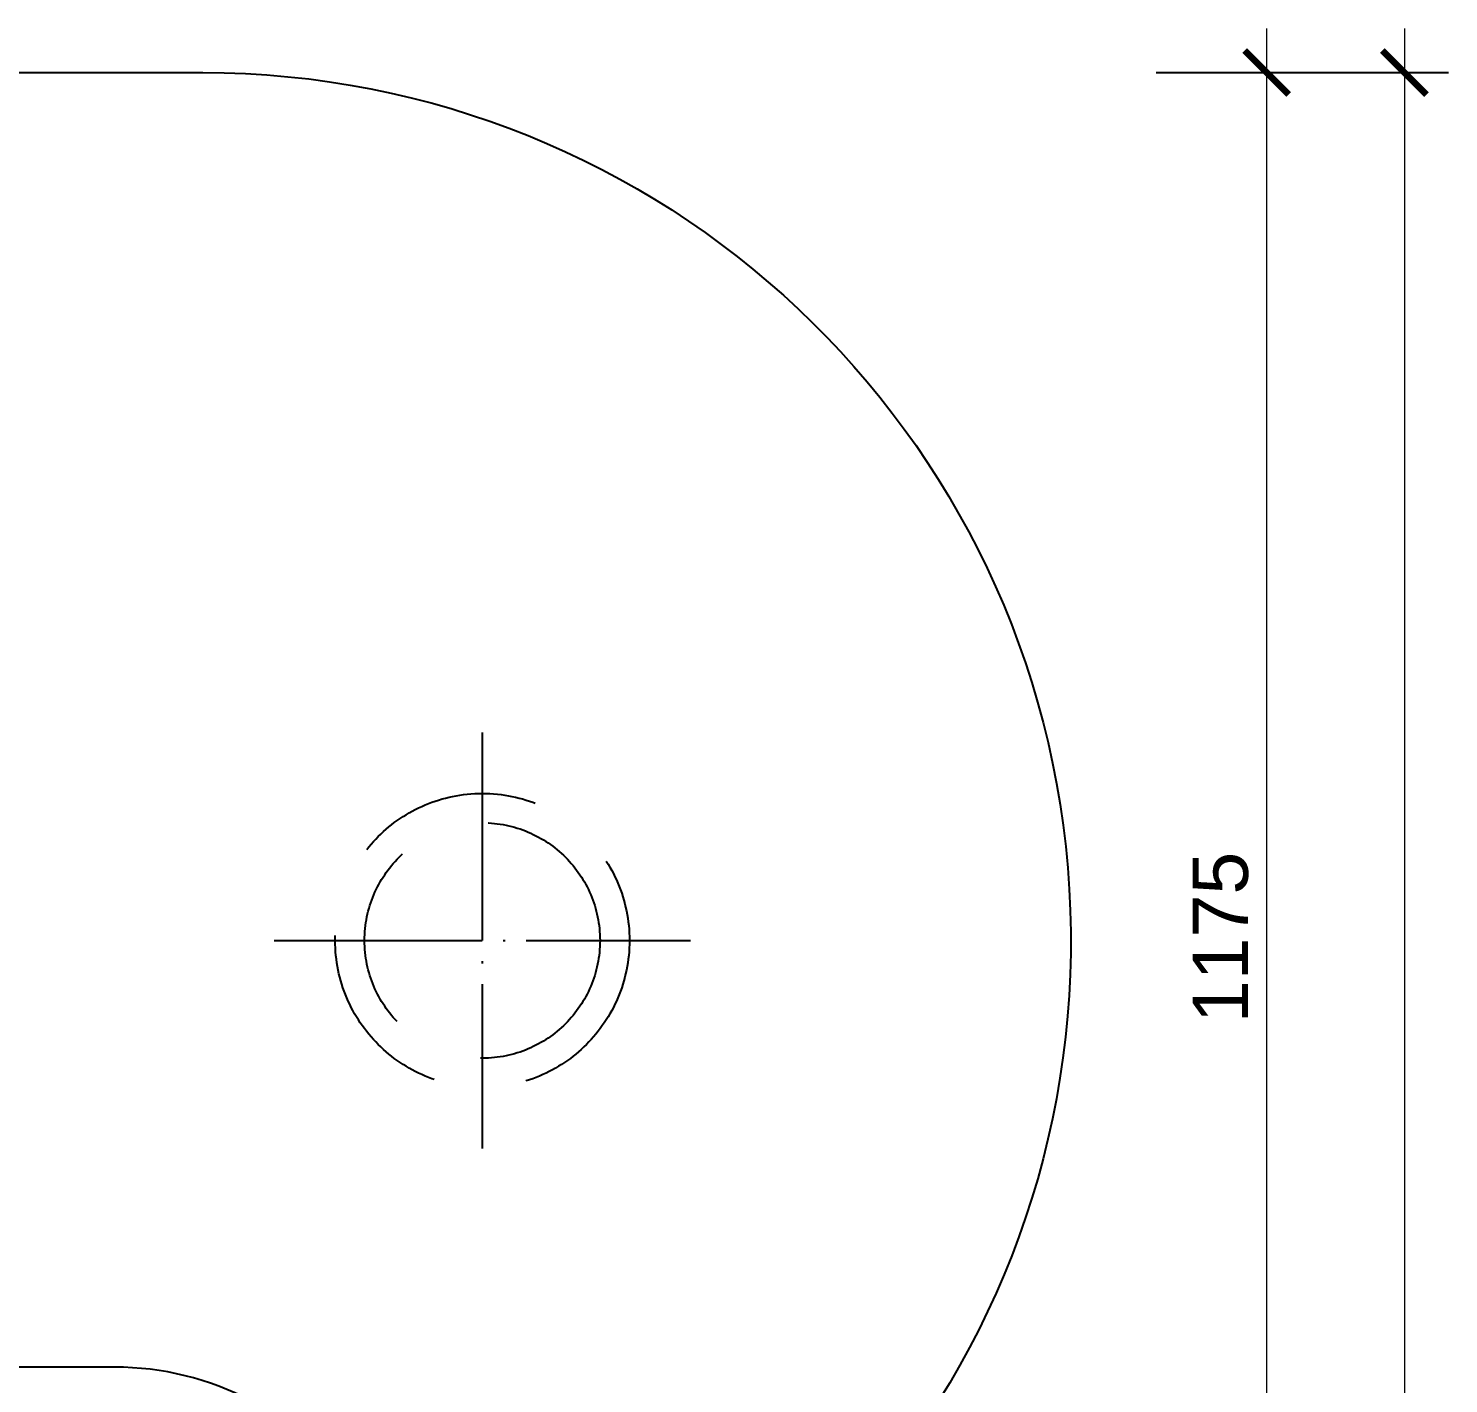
# Model space of a CAD drawing. Header units: millimetres. Extents: x 92928 to 223128, y -11456 to 21098.
# Drawn here: x 187220 to 188185, y 18386 to 19308 of the extents above; entities that cross this region are included whole.
import ezdxf

# ---------------------------------------------------------------- set-up
doc = ezdxf.new("R2010")
doc.units = ezdxf.units.MM
for name, pattern in [('DASHED', [19.05, 12.7, -6.35]), ('DOTE', [61.468, 50.8, -5.08, 0.508, -5.08]), ('HIDDEN2', [0.1875, 0.125, -0.0625])]:
    doc.linetypes.add(name, pattern=pattern)
doc.layers.get('Defpoints').update_dxf_attribs({"color": 250})
doc.layers.add('_ACM-A-ANNO-DIMS', color=2, linetype='Continuous', lineweight=13)
doc.layers.add('_ACM-A-ANNO-DIMS @ 15', color=2, linetype='Continuous', lineweight=13)
doc.layers.add('I-PL-IDS-MILL', color=40, linetype='Continuous')
doc.layers.add('I-PL-LIGHT', color=1, linetype='HIDDEN2')
doc.styles.add('Arial', font='ARIALUNI.ttf')
doc.dimstyles.new('Aec-Arch-M-注释性', dxfattribs={"dimscale": 2, "dimtxt": 2.5, "dimasz": 2, "dimexe": 2, "dimexo": 2, "dimgap": 0.8, "dimtad": 1, "dimdec": 0, "dimrnd": 5, "dimzin": 3, "dimdsep": 46, "dimtxsty": 'Arial', "dimblk": 'WALL TYPE$0$_ArchTick', "dimcen": 2.5, "dimdle": 2, "dimclrd": 256, "dimclrt": 256, "dimazin": 2, "dimtfac": 0.75, "dimtdec": 0, "dimtix": 1, "dimtmove": 2, "dimatfit": 2, "dimfxl": 5, "dimfxlon": 1, "dimtolj": 1, "dimtzin": 0, "dimlwd": -1, "dimarcsym": 0})

# ---------------------------------------------------------------- blocks, each defined once
blk = doc.blocks.new('海龙_1212224832')
at = {"layer": 'I-PL-LIGHT', "linetype": 'DOTE', "ltscale": 2.783885}
for p, q in [((0, 0), (0, -282.84)), ((141.42, -141.42), (-141.42, -141.42))]:
    blk.add_line(p, q, dxfattribs=at)
at = {"layer": 'I-PL-LIGHT', "linetype": 'DASHED', "ltscale": 10}
for radius in [100, 80]:
    blk.add_circle((0, -141.42), radius, dxfattribs=at)
blk = doc.blocks.new('WALL TYPE$0$_ArchTick')
at = {"color": 0, "linetype": 'ByBlock', "const_width": 0.15}
blk.add_lwpolyline([(-0.5, -0.5), (0.5, 0.5)], dxfattribs=at)
blk = doc.blocks.new('*D368')
at = {"layer": '_ACM-A-ANNO-DIMS', "color": 0, "lineweight": -2, "transparency": 16777216}
for p, q in [((174026.73, 18877.68), (174026.73, 18772.68)), ((175202.59, 18877.68), (175202.59, 18772.68))]:
    blk.add_line(p, q, dxfattribs=at)
at = {"layer": '_ACM-A-ANNO-DIMS', "transparency": 16777216}
blk.add_line((175232.59, 18802.68), (173996.73, 18802.68), dxfattribs=at)
at = {"layer": 'Defpoints', "color": 0, "transparency": 16777216}
for p in [(174026.73, 19456.01), (175202.59, 19456.01), (174026.73, 18802.68)]:
    blk.add_point(p, dxfattribs=at)
at = {"layer": '_ACM-A-ANNO-DIMS', "transparency": 16777216, "xscale": 30, "yscale": 30, "zscale": 30, "rotation": 180}
blk.add_blockref('WALL TYPE$0$_ArchTick', (174026.73, 18802.68), dxfattribs=at)
at = {"layer": '_ACM-A-ANNO-DIMS', "transparency": 16777216, "xscale": 30, "yscale": 30, "zscale": 30}
blk.add_blockref('WALL TYPE$0$_ArchTick', (175202.59, 18802.68), dxfattribs=at)
at = {"layer": '_ACM-A-ANNO-DIMS', "transparency": 16777216, "insert": (174614.66, 18833.84), "char_height": 37.5, "attachment_point": 5, "style": 'Arial'}
blk.add_mtext('\\A1;1175', dxfattribs=at)
blk = doc.blocks.new('*D349')
at = {"layer": '_ACM-A-ANNO-DIMS', "color": 0, "lineweight": -2, "transparency": 16777216}
for p, q in [((166562.59, 18783.99), (166562.59, 18678.99)), ((175202.59, 18783.99), (175202.59, 18678.99))]:
    blk.add_line(p, q, dxfattribs=at)
at = {"layer": '_ACM-A-ANNO-DIMS', "transparency": 16777216}
blk.add_line((175232.59, 18708.99), (166532.59, 18708.99), dxfattribs=at)
at = {"layer": 'Defpoints', "color": 0, "transparency": 16777216}
for p in [(175202.59, 19456.01), (166562.59, 19425.74), (166562.59, 18708.99)]:
    blk.add_point(p, dxfattribs=at)
at = {"layer": '_ACM-A-ANNO-DIMS', "transparency": 16777216, "xscale": 30, "yscale": 30, "zscale": 30, "rotation": 180}
blk.add_blockref('WALL TYPE$0$_ArchTick', (166562.59, 18708.99), dxfattribs=at)
at = {"layer": '_ACM-A-ANNO-DIMS', "transparency": 16777216, "xscale": 30, "yscale": 30, "zscale": 30}
blk.add_blockref('WALL TYPE$0$_ArchTick', (175202.59, 18708.99), dxfattribs=at)
at = {"layer": '_ACM-A-ANNO-DIMS', "transparency": 16777216, "insert": (170882.59, 18740.14), "char_height": 37.5, "attachment_point": 5, "style": 'Arial'}
blk.add_mtext('\\A1;8640', dxfattribs=at)
blk = doc.blocks.new('K_1224000099')
at = {"layer": 'I-PL-IDS-MILL'}
for points in [[(4120, -1473.1, -0.414214), (4320, -1673.1), (4320, -2983.1, -0.942452), (3144.14, -3052.83)], [(3170.69, -3110.71, 0.5221), (3440, -2923.1), (3440, -2173.1, 0.414214), (2940, -1673.1), (-2940, -1673.1, 0.414214), (-3440, -2173.1), (-3440, -2923.1, 0.5221), (-3170.69, -3110.71, 0.5221)]]:
    blk.add_lwpolyline(points, format="xyb", dxfattribs=at)
at = {"layer": 'I-PL-LIGHT'}
blk.add_blockref('海龙_1212224832', (3730, -3031.68), dxfattribs=at)
at = {"layer": '_ACM-A-ANNO-DIMS @ 15'}
for base, p2, picture, middle in [((-4320, -3799.86), (-4320, -3083.1), '*D349', (0, -3768.7)), ((3144.14, -3706.17), (3144.14, -3052.83), '*D368', (3732.07, -3675.01))]:
    dim = blk.add_linear_dim(base=base, p1=(4320, -3052.83), p2=p2, dimstyle='Aec-Arch-M-注释性', override={"dimscale": 15, "dimzin": 8, "dimtix": 1, "dimtofl": 1, "dimtmove": 2, "dimatfit": 2}, dxfattribs=at)
    dim.commit()
    dim.dimension.update_dxf_attribs({"geometry": picture, "text_midpoint": middle, "insert": (-170882.59, -22508.84)})

msp = doc.modelspace()

# ---------------------------------------------------------------- block references
at = {"rotation": 90}
msp.add_blockref('K_1224000099', (184355.07, 14957.64), dxfattribs=at)

doc.saveas('drawing.dxf')
